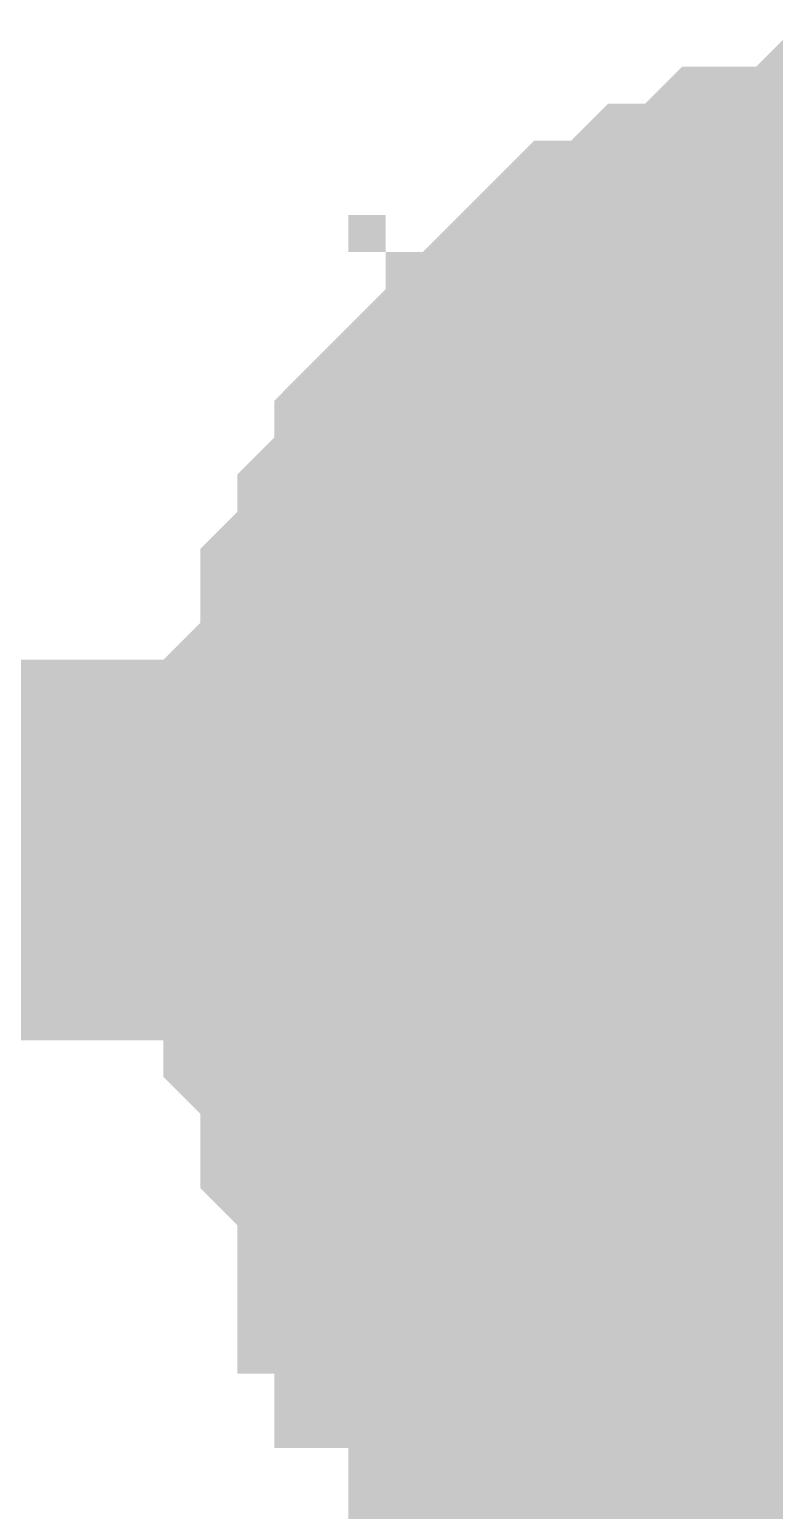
# Model space of a CAD drawing. Header units: inches. Extents: x 0 to 31.5, y 0 to 22.3.
# Drawn here: x 4.17319 to 4.19628, y 3.27928 to 3.32517 of the extents above; entities that cross this region are included whole.
import ezdxf

# ---------------------------------------------------------------- set-up
doc = ezdxf.new("R2010")
doc.units = ezdxf.units.IN
doc.header["$MEASUREMENT"] = 0
doc.layers.add('Sheet', color=255, linetype='Continuous')

msp = doc.modelspace()

# ---------------------------------------------------------------- linework, layer by layer
at = {"layer": 'Sheet'}
for points in [[(4.183235, 3.299748, 0.0118, 0.0118, 0), (4.183235, 3.300896, 0.0118, 0.0118, 0), (4.183235, 3.302045, 0.0118, 0.0118, 0), (4.183235, 3.302045, 0.0118, 0.0118, 0), (4.183235, 3.303193, 0.0118, 0.0118, 0), (4.184383, 3.304342, 0.0118, 0.0118, 0), (4.184383, 3.30549, 0.0118, 0.0118, 0), (4.184383, 3.306639, 0.0118, 0.0118, 0), (4.184383, 3.306639, 0.0118, 0.0118, 0), (4.185531, 3.307787, 0.0118, 0.0118, 0), (4.185531, 3.308936, 0.0118, 0.0118, 0), (4.18668, 3.310084, 0.0118, 0.0118, 0), (4.18668, 3.310084, 0.0118, 0.0118, 0), (4.18668, 3.311233, 0.0118, 0.0118, 0), (4.187828, 3.312382, 0.0118, 0.0118, 0), (4.188976, 3.312382, 0.0118, 0.0118, 0), (4.188976, 3.31353, 0.0118, 0.0118, 0), (4.190125, 3.31353, 0.0118, 0.0118, 0), (4.190125, 3.314679, 0.0118, 0.0118, 0), (4.191273, 3.315827, 0.0118, 0.0118, 0), (4.192421, 3.315827, 0.0118, 0.0118, 0), (4.192421, 3.315827, 0.0118, 0.0118, 0), (4.19357, 3.316976, 0.0118, 0.0118, 0), (4.194718, 3.316976, 0.0118, 0.0118, 0), (4.195866, 3.318124, 0.0118, 0.0118, 0), (4.195866, 3.318124, 0.0118, 0.0118, 0), (4.197014, 3.318124, 0.0118, 0.0118, 0), (4.198163, 3.318124, 0.0118, 0.0118, 0), (4.199311, 3.319273, 0.0118, 0.0118, 0), (4.200459, 3.319273, 0.0118, 0.0118, 0), (4.200459, 3.319273, 0.0118, 0.0118, 0), (4.201608, 3.319273, 0.0118, 0.0118, 0), (4.202756, 3.319273, 0.0118, 0.0118, 0)], [(4.183235, 3.299748, 0.0118, 0.0118, 0), (4.183235, 3.300896, 0.0118, 0.0118, 0), (4.183235, 3.302045, 0.0118, 0.0118, 0), (4.183235, 3.302045, 0.0118, 0.0118, 0), (4.183235, 3.303193, 0.0118, 0.0118, 0), (4.184383, 3.304342, 0.0118, 0.0118, 0), (4.184383, 3.30549, 0.0118, 0.0118, 0), (4.184383, 3.306639, 0.0118, 0.0118, 0), (4.184383, 3.306639, 0.0118, 0.0118, 0), (4.185531, 3.307787, 0.0118, 0.0118, 0), (4.185531, 3.308936, 0.0118, 0.0118, 0), (4.18668, 3.310084, 0.0118, 0.0118, 0), (4.18668, 3.310084, 0.0118, 0.0118, 0), (4.18668, 3.311233, 0.0118, 0.0118, 0), (4.187828, 3.312382, 0.0118, 0.0118, 0), (4.188976, 3.312382, 0.0118, 0.0118, 0), (4.188976, 3.31353, 0.0118, 0.0118, 0), (4.190125, 3.31353, 0.0118, 0.0118, 0), (4.190125, 3.314679, 0.0118, 0.0118, 0), (4.191273, 3.315827, 0.0118, 0.0118, 0), (4.192421, 3.315827, 0.0118, 0.0118, 0), (4.192421, 3.315827, 0.0118, 0.0118, 0), (4.19357, 3.316976, 0.0118, 0.0118, 0), (4.194718, 3.316976, 0.0118, 0.0118, 0), (4.195866, 3.318124, 0.0118, 0.0118, 0), (4.195866, 3.318124, 0.0118, 0.0118, 0), (4.197014, 3.318124, 0.0118, 0.0118, 0), (4.198163, 3.318124, 0.0118, 0.0118, 0), (4.199311, 3.319273, 0.0118, 0.0118, 0), (4.200459, 3.319273, 0.0118, 0.0118, 0), (4.200459, 3.319273, 0.0118, 0.0118, 0), (4.201608, 3.319273, 0.0118, 0.0118, 0), (4.202756, 3.319273, 0.0118, 0.0118, 0)], [(4.183235, 3.299748, 0.0118, 0.0118, 0), (4.183235, 3.300896, 0.0118, 0.0118, 0), (4.183235, 3.302045, 0.0118, 0.0118, 0), (4.183235, 3.302045, 0.0118, 0.0118, 0), (4.183235, 3.303193, 0.0118, 0.0118, 0), (4.184383, 3.304342, 0.0118, 0.0118, 0), (4.184383, 3.30549, 0.0118, 0.0118, 0), (4.184383, 3.306639, 0.0118, 0.0118, 0), (4.184383, 3.306639, 0.0118, 0.0118, 0), (4.185531, 3.307787, 0.0118, 0.0118, 0), (4.185531, 3.308936, 0.0118, 0.0118, 0), (4.18668, 3.310084, 0.0118, 0.0118, 0), (4.18668, 3.310084, 0.0118, 0.0118, 0), (4.18668, 3.311233, 0.0118, 0.0118, 0), (4.187828, 3.312382, 0.0118, 0.0118, 0), (4.188976, 3.312382, 0.0118, 0.0118, 0), (4.188976, 3.31353, 0.0118, 0.0118, 0), (4.190125, 3.31353, 0.0118, 0.0118, 0), (4.190125, 3.314679, 0.0118, 0.0118, 0), (4.191273, 3.315827, 0.0118, 0.0118, 0), (4.192421, 3.315827, 0.0118, 0.0118, 0), (4.192421, 3.315827, 0.0118, 0.0118, 0), (4.19357, 3.316976, 0.0118, 0.0118, 0), (4.194718, 3.316976, 0.0118, 0.0118, 0), (4.195866, 3.318124, 0.0118, 0.0118, 0), (4.195866, 3.318124, 0.0118, 0.0118, 0), (4.197014, 3.318124, 0.0118, 0.0118, 0), (4.198163, 3.318124, 0.0118, 0.0118, 0), (4.199311, 3.319273, 0.0118, 0.0118, 0), (4.200459, 3.319273, 0.0118, 0.0118, 0), (4.200459, 3.319273, 0.0118, 0.0118, 0), (4.201608, 3.319273, 0.0118, 0.0118, 0), (4.202756, 3.319273, 0.0118, 0.0118, 0)], [(4.183235, 3.299748, 0.0118, 0.0118, 0), (4.183235, 3.300896, 0.0118, 0.0118, 0), (4.183235, 3.302045, 0.0118, 0.0118, 0), (4.183235, 3.302045, 0.0118, 0.0118, 0), (4.183235, 3.303193, 0.0118, 0.0118, 0), (4.184383, 3.304342, 0.0118, 0.0118, 0), (4.184383, 3.30549, 0.0118, 0.0118, 0), (4.184383, 3.306639, 0.0118, 0.0118, 0), (4.184383, 3.306639, 0.0118, 0.0118, 0), (4.185531, 3.307787, 0.0118, 0.0118, 0), (4.185531, 3.308936, 0.0118, 0.0118, 0), (4.18668, 3.310084, 0.0118, 0.0118, 0), (4.18668, 3.310084, 0.0118, 0.0118, 0), (4.18668, 3.311233, 0.0118, 0.0118, 0), (4.187828, 3.312382, 0.0118, 0.0118, 0), (4.188976, 3.312382, 0.0118, 0.0118, 0), (4.188976, 3.31353, 0.0118, 0.0118, 0), (4.190125, 3.31353, 0.0118, 0.0118, 0), (4.190125, 3.314679, 0.0118, 0.0118, 0), (4.191273, 3.315827, 0.0118, 0.0118, 0), (4.192421, 3.315827, 0.0118, 0.0118, 0), (4.192421, 3.315827, 0.0118, 0.0118, 0), (4.19357, 3.316976, 0.0118, 0.0118, 0), (4.194718, 3.316976, 0.0118, 0.0118, 0), (4.195866, 3.318124, 0.0118, 0.0118, 0), (4.195866, 3.318124, 0.0118, 0.0118, 0), (4.197014, 3.318124, 0.0118, 0.0118, 0), (4.198163, 3.318124, 0.0118, 0.0118, 0), (4.199311, 3.319273, 0.0118, 0.0118, 0), (4.200459, 3.319273, 0.0118, 0.0118, 0), (4.200459, 3.319273, 0.0118, 0.0118, 0), (4.201608, 3.319273, 0.0118, 0.0118, 0), (4.202756, 3.319273, 0.0118, 0.0118, 0)], [(4.183235, 3.299748, 0.0118, 0.0118, 0), (4.183235, 3.300896, 0.0118, 0.0118, 0), (4.183235, 3.302045, 0.0118, 0.0118, 0), (4.183235, 3.302045, 0.0118, 0.0118, 0), (4.183235, 3.303193, 0.0118, 0.0118, 0), (4.184383, 3.304342, 0.0118, 0.0118, 0), (4.184383, 3.30549, 0.0118, 0.0118, 0), (4.184383, 3.306639, 0.0118, 0.0118, 0), (4.184383, 3.306639, 0.0118, 0.0118, 0), (4.185531, 3.307787, 0.0118, 0.0118, 0), (4.185531, 3.308936, 0.0118, 0.0118, 0), (4.18668, 3.310084, 0.0118, 0.0118, 0), (4.18668, 3.310084, 0.0118, 0.0118, 0), (4.18668, 3.311233, 0.0118, 0.0118, 0), (4.187828, 3.312382, 0.0118, 0.0118, 0), (4.188976, 3.312382, 0.0118, 0.0118, 0), (4.188976, 3.31353, 0.0118, 0.0118, 0), (4.190125, 3.31353, 0.0118, 0.0118, 0), (4.190125, 3.314679, 0.0118, 0.0118, 0), (4.191273, 3.315827, 0.0118, 0.0118, 0), (4.192421, 3.315827, 0.0118, 0.0118, 0), (4.192421, 3.315827, 0.0118, 0.0118, 0), (4.19357, 3.316976, 0.0118, 0.0118, 0), (4.194718, 3.316976, 0.0118, 0.0118, 0), (4.195866, 3.318124, 0.0118, 0.0118, 0), (4.195866, 3.318124, 0.0118, 0.0118, 0), (4.197014, 3.318124, 0.0118, 0.0118, 0), (4.198163, 3.318124, 0.0118, 0.0118, 0), (4.199311, 3.319273, 0.0118, 0.0118, 0), (4.200459, 3.319273, 0.0118, 0.0118, 0), (4.200459, 3.319273, 0.0118, 0.0118, 0), (4.201608, 3.319273, 0.0118, 0.0118, 0), (4.202756, 3.319273, 0.0118, 0.0118, 0)], [(4.183235, 3.299748, 0.0118, 0.0118, 0), (4.183235, 3.300896, 0.0118, 0.0118, 0), (4.183235, 3.302045, 0.0118, 0.0118, 0), (4.183235, 3.302045, 0.0118, 0.0118, 0), (4.183235, 3.303193, 0.0118, 0.0118, 0), (4.184383, 3.304342, 0.0118, 0.0118, 0), (4.184383, 3.30549, 0.0118, 0.0118, 0), (4.184383, 3.306639, 0.0118, 0.0118, 0), (4.184383, 3.306639, 0.0118, 0.0118, 0), (4.185531, 3.307787, 0.0118, 0.0118, 0), (4.185531, 3.308936, 0.0118, 0.0118, 0), (4.18668, 3.310084, 0.0118, 0.0118, 0), (4.18668, 3.310084, 0.0118, 0.0118, 0), (4.18668, 3.311233, 0.0118, 0.0118, 0), (4.187828, 3.312382, 0.0118, 0.0118, 0), (4.188976, 3.312382, 0.0118, 0.0118, 0), (4.188976, 3.31353, 0.0118, 0.0118, 0), (4.190125, 3.31353, 0.0118, 0.0118, 0), (4.190125, 3.314679, 0.0118, 0.0118, 0), (4.191273, 3.315827, 0.0118, 0.0118, 0), (4.192421, 3.315827, 0.0118, 0.0118, 0), (4.192421, 3.315827, 0.0118, 0.0118, 0), (4.19357, 3.316976, 0.0118, 0.0118, 0), (4.194718, 3.316976, 0.0118, 0.0118, 0), (4.195866, 3.318124, 0.0118, 0.0118, 0), (4.195866, 3.318124, 0.0118, 0.0118, 0), (4.197014, 3.318124, 0.0118, 0.0118, 0), (4.198163, 3.318124, 0.0118, 0.0118, 0), (4.199311, 3.319273, 0.0118, 0.0118, 0), (4.200459, 3.319273, 0.0118, 0.0118, 0), (4.200459, 3.319273, 0.0118, 0.0118, 0), (4.201608, 3.319273, 0.0118, 0.0118, 0), (4.202756, 3.319273, 0.0118, 0.0118, 0)], [(4.183235, 3.299748, 0.0118, 0.0118, 0), (4.183235, 3.300896, 0.0118, 0.0118, 0), (4.183235, 3.302045, 0.0118, 0.0118, 0), (4.183235, 3.302045, 0.0118, 0.0118, 0), (4.183235, 3.303193, 0.0118, 0.0118, 0), (4.184383, 3.304342, 0.0118, 0.0118, 0), (4.184383, 3.30549, 0.0118, 0.0118, 0), (4.184383, 3.306639, 0.0118, 0.0118, 0), (4.184383, 3.306639, 0.0118, 0.0118, 0), (4.185531, 3.307787, 0.0118, 0.0118, 0), (4.185531, 3.308936, 0.0118, 0.0118, 0), (4.18668, 3.310084, 0.0118, 0.0118, 0), (4.18668, 3.310084, 0.0118, 0.0118, 0), (4.18668, 3.311233, 0.0118, 0.0118, 0), (4.187828, 3.312382, 0.0118, 0.0118, 0), (4.188976, 3.312382, 0.0118, 0.0118, 0), (4.188976, 3.31353, 0.0118, 0.0118, 0), (4.190125, 3.31353, 0.0118, 0.0118, 0), (4.190125, 3.314679, 0.0118, 0.0118, 0), (4.191273, 3.315827, 0.0118, 0.0118, 0), (4.192421, 3.315827, 0.0118, 0.0118, 0), (4.192421, 3.315827, 0.0118, 0.0118, 0), (4.19357, 3.316976, 0.0118, 0.0118, 0), (4.194718, 3.316976, 0.0118, 0.0118, 0), (4.195866, 3.318124, 0.0118, 0.0118, 0), (4.195866, 3.318124, 0.0118, 0.0118, 0), (4.197014, 3.318124, 0.0118, 0.0118, 0), (4.198163, 3.318124, 0.0118, 0.0118, 0), (4.199311, 3.319273, 0.0118, 0.0118, 0), (4.200459, 3.319273, 0.0118, 0.0118, 0), (4.200459, 3.319273, 0.0118, 0.0118, 0), (4.201608, 3.319273, 0.0118, 0.0118, 0), (4.202756, 3.319273, 0.0118, 0.0118, 0)], [(4.183235, 3.299748, 0.0118, 0.0118, 0), (4.183235, 3.300896, 0.0118, 0.0118, 0), (4.183235, 3.302045, 0.0118, 0.0118, 0), (4.183235, 3.302045, 0.0118, 0.0118, 0), (4.183235, 3.303193, 0.0118, 0.0118, 0), (4.184383, 3.304342, 0.0118, 0.0118, 0), (4.184383, 3.30549, 0.0118, 0.0118, 0), (4.184383, 3.306639, 0.0118, 0.0118, 0), (4.184383, 3.306639, 0.0118, 0.0118, 0), (4.185531, 3.307787, 0.0118, 0.0118, 0), (4.185531, 3.308936, 0.0118, 0.0118, 0), (4.18668, 3.310084, 0.0118, 0.0118, 0), (4.18668, 3.310084, 0.0118, 0.0118, 0), (4.18668, 3.311233, 0.0118, 0.0118, 0), (4.187828, 3.312382, 0.0118, 0.0118, 0), (4.188976, 3.312382, 0.0118, 0.0118, 0), (4.188976, 3.31353, 0.0118, 0.0118, 0), (4.190125, 3.31353, 0.0118, 0.0118, 0), (4.190125, 3.314679, 0.0118, 0.0118, 0), (4.191273, 3.315827, 0.0118, 0.0118, 0), (4.192421, 3.315827, 0.0118, 0.0118, 0), (4.192421, 3.315827, 0.0118, 0.0118, 0), (4.19357, 3.316976, 0.0118, 0.0118, 0), (4.194718, 3.316976, 0.0118, 0.0118, 0), (4.195866, 3.318124, 0.0118, 0.0118, 0), (4.195866, 3.318124, 0.0118, 0.0118, 0), (4.197014, 3.318124, 0.0118, 0.0118, 0), (4.198163, 3.318124, 0.0118, 0.0118, 0), (4.199311, 3.319273, 0.0118, 0.0118, 0), (4.200459, 3.319273, 0.0118, 0.0118, 0), (4.200459, 3.319273, 0.0118, 0.0118, 0), (4.201608, 3.319273, 0.0118, 0.0118, 0), (4.202756, 3.319273, 0.0118, 0.0118, 0)], [(4.183235, 3.299748, 0.0039, 0.0039, 0), (4.183235, 3.300896, 0.0039, 0.0039, 0), (4.183235, 3.302045, 0.0039, 0.0039, 0), (4.183235, 3.302045, 0.0039, 0.0039, 0), (4.183235, 3.303193, 0.0039, 0.0039, 0), (4.184383, 3.304342, 0.0039, 0.0039, 0), (4.184383, 3.30549, 0.0039, 0.0039, 0), (4.184383, 3.306639, 0.0039, 0.0039, 0), (4.184383, 3.306639, 0.0039, 0.0039, 0), (4.185531, 3.307787, 0.0039, 0.0039, 0), (4.185531, 3.308936, 0.0039, 0.0039, 0), (4.18668, 3.310084, 0.0039, 0.0039, 0), (4.18668, 3.310084, 0.0039, 0.0039, 0), (4.18668, 3.311233, 0.0039, 0.0039, 0), (4.187828, 3.312382, 0.0039, 0.0039, 0), (4.188976, 3.312382, 0.0039, 0.0039, 0), (4.188976, 3.31353, 0.0039, 0.0039, 0), (4.190125, 3.31353, 0.0039, 0.0039, 0), (4.190125, 3.314679, 0.0039, 0.0039, 0), (4.191273, 3.315827, 0.0039, 0.0039, 0), (4.192421, 3.315827, 0.0039, 0.0039, 0), (4.192421, 3.315827, 0.0039, 0.0039, 0), (4.19357, 3.316976, 0.0039, 0.0039, 0), (4.194718, 3.316976, 0.0039, 0.0039, 0), (4.195866, 3.318124, 0.0039, 0.0039, 0), (4.195866, 3.318124, 0.0039, 0.0039, 0), (4.197014, 3.318124, 0.0039, 0.0039, 0), (4.198163, 3.318124, 0.0039, 0.0039, 0), (4.199311, 3.319273, 0.0039, 0.0039, 0)], [(4.183235, 3.299748, 0.0039, 0.0039, 0), (4.183235, 3.300896, 0.0039, 0.0039, 0), (4.183235, 3.302045, 0.0039, 0.0039, 0), (4.183235, 3.302045, 0.0039, 0.0039, 0), (4.183235, 3.303193, 0.0039, 0.0039, 0), (4.184383, 3.304342, 0.0039, 0.0039, 0), (4.184383, 3.30549, 0.0039, 0.0039, 0), (4.184383, 3.306639, 0.0039, 0.0039, 0), (4.184383, 3.306639, 0.0039, 0.0039, 0), (4.185531, 3.307787, 0.0039, 0.0039, 0), (4.185531, 3.308936, 0.0039, 0.0039, 0), (4.18668, 3.310084, 0.0039, 0.0039, 0), (4.18668, 3.310084, 0.0039, 0.0039, 0), (4.18668, 3.311233, 0.0039, 0.0039, 0), (4.187828, 3.312382, 0.0039, 0.0039, 0), (4.188976, 3.312382, 0.0039, 0.0039, 0), (4.188976, 3.31353, 0.0039, 0.0039, 0), (4.190125, 3.31353, 0.0039, 0.0039, 0), (4.190125, 3.314679, 0.0039, 0.0039, 0), (4.191273, 3.315827, 0.0039, 0.0039, 0), (4.192421, 3.315827, 0.0039, 0.0039, 0), (4.192421, 3.315827, 0.0039, 0.0039, 0), (4.19357, 3.316976, 0.0039, 0.0039, 0), (4.194718, 3.316976, 0.0039, 0.0039, 0), (4.195866, 3.318124, 0.0039, 0.0039, 0), (4.195866, 3.318124, 0.0039, 0.0039, 0), (4.197014, 3.318124, 0.0039, 0.0039, 0), (4.198163, 3.318124, 0.0039, 0.0039, 0), (4.199311, 3.319273, 0.0039, 0.0039, 0)], [(4.183235, 3.299748, 0.0039, 0.0039, 0), (4.183235, 3.300896, 0.0039, 0.0039, 0), (4.183235, 3.302045, 0.0039, 0.0039, 0), (4.183235, 3.302045, 0.0039, 0.0039, 0), (4.183235, 3.303193, 0.0039, 0.0039, 0), (4.184383, 3.304342, 0.0039, 0.0039, 0), (4.184383, 3.30549, 0.0039, 0.0039, 0), (4.184383, 3.306639, 0.0039, 0.0039, 0), (4.184383, 3.306639, 0.0039, 0.0039, 0), (4.185531, 3.307787, 0.0039, 0.0039, 0), (4.185531, 3.308936, 0.0039, 0.0039, 0), (4.18668, 3.310084, 0.0039, 0.0039, 0), (4.18668, 3.310084, 0.0039, 0.0039, 0), (4.18668, 3.311233, 0.0039, 0.0039, 0), (4.187828, 3.312382, 0.0039, 0.0039, 0), (4.188976, 3.312382, 0.0039, 0.0039, 0), (4.188976, 3.31353, 0.0039, 0.0039, 0), (4.190125, 3.31353, 0.0039, 0.0039, 0), (4.190125, 3.314679, 0.0039, 0.0039, 0), (4.191273, 3.315827, 0.0039, 0.0039, 0), (4.192421, 3.315827, 0.0039, 0.0039, 0), (4.192421, 3.315827, 0.0039, 0.0039, 0), (4.19357, 3.316976, 0.0039, 0.0039, 0), (4.194718, 3.316976, 0.0039, 0.0039, 0), (4.195866, 3.318124, 0.0039, 0.0039, 0), (4.195866, 3.318124, 0.0039, 0.0039, 0), (4.197014, 3.318124, 0.0039, 0.0039, 0), (4.198163, 3.318124, 0.0039, 0.0039, 0), (4.199311, 3.319273, 0.0039, 0.0039, 0)], [(4.183235, 3.299748, 0.0039, 0.0039, 0), (4.183235, 3.300896, 0.0039, 0.0039, 0), (4.183235, 3.302045, 0.0039, 0.0039, 0), (4.183235, 3.302045, 0.0039, 0.0039, 0), (4.183235, 3.303193, 0.0039, 0.0039, 0), (4.184383, 3.304342, 0.0039, 0.0039, 0), (4.184383, 3.30549, 0.0039, 0.0039, 0), (4.184383, 3.306639, 0.0039, 0.0039, 0), (4.184383, 3.306639, 0.0039, 0.0039, 0), (4.185531, 3.307787, 0.0039, 0.0039, 0), (4.185531, 3.308936, 0.0039, 0.0039, 0), (4.18668, 3.310084, 0.0039, 0.0039, 0), (4.18668, 3.310084, 0.0039, 0.0039, 0), (4.18668, 3.311233, 0.0039, 0.0039, 0), (4.187828, 3.312382, 0.0039, 0.0039, 0), (4.188976, 3.312382, 0.0039, 0.0039, 0), (4.188976, 3.31353, 0.0039, 0.0039, 0), (4.190125, 3.31353, 0.0039, 0.0039, 0), (4.190125, 3.314679, 0.0039, 0.0039, 0), (4.191273, 3.315827, 0.0039, 0.0039, 0), (4.192421, 3.315827, 0.0039, 0.0039, 0), (4.192421, 3.315827, 0.0039, 0.0039, 0), (4.19357, 3.316976, 0.0039, 0.0039, 0), (4.194718, 3.316976, 0.0039, 0.0039, 0), (4.195866, 3.318124, 0.0039, 0.0039, 0), (4.195866, 3.318124, 0.0039, 0.0039, 0), (4.197014, 3.318124, 0.0039, 0.0039, 0), (4.198163, 3.318124, 0.0039, 0.0039, 0), (4.199311, 3.319273, 0.0039, 0.0039, 0)], [(4.183235, 3.299748, 0.0039, 0.0039, 0), (4.183235, 3.300896, 0.0039, 0.0039, 0), (4.183235, 3.302045, 0.0039, 0.0039, 0), (4.183235, 3.302045, 0.0039, 0.0039, 0), (4.183235, 3.303193, 0.0039, 0.0039, 0), (4.184383, 3.304342, 0.0039, 0.0039, 0), (4.184383, 3.30549, 0.0039, 0.0039, 0), (4.184383, 3.306639, 0.0039, 0.0039, 0), (4.184383, 3.306639, 0.0039, 0.0039, 0), (4.185531, 3.307787, 0.0039, 0.0039, 0), (4.185531, 3.308936, 0.0039, 0.0039, 0), (4.18668, 3.310084, 0.0039, 0.0039, 0), (4.18668, 3.310084, 0.0039, 0.0039, 0), (4.18668, 3.311233, 0.0039, 0.0039, 0), (4.187828, 3.312382, 0.0039, 0.0039, 0), (4.188976, 3.312382, 0.0039, 0.0039, 0), (4.188976, 3.31353, 0.0039, 0.0039, 0), (4.190125, 3.31353, 0.0039, 0.0039, 0), (4.190125, 3.314679, 0.0039, 0.0039, 0), (4.191273, 3.315827, 0.0039, 0.0039, 0), (4.192421, 3.315827, 0.0039, 0.0039, 0), (4.192421, 3.315827, 0.0039, 0.0039, 0), (4.19357, 3.316976, 0.0039, 0.0039, 0), (4.194718, 3.316976, 0.0039, 0.0039, 0), (4.195866, 3.318124, 0.0039, 0.0039, 0), (4.195866, 3.318124, 0.0039, 0.0039, 0), (4.197014, 3.318124, 0.0039, 0.0039, 0), (4.198163, 3.318124, 0.0039, 0.0039, 0), (4.199311, 3.319273, 0.0039, 0.0039, 0)], [(4.183235, 3.299748, 0.0039, 0.0039, 0), (4.183235, 3.300896, 0.0039, 0.0039, 0), (4.183235, 3.302045, 0.0039, 0.0039, 0), (4.183235, 3.302045, 0.0039, 0.0039, 0), (4.183235, 3.303193, 0.0039, 0.0039, 0), (4.184383, 3.304342, 0.0039, 0.0039, 0), (4.184383, 3.30549, 0.0039, 0.0039, 0), (4.184383, 3.306639, 0.0039, 0.0039, 0), (4.184383, 3.306639, 0.0039, 0.0039, 0), (4.185531, 3.307787, 0.0039, 0.0039, 0), (4.185531, 3.308936, 0.0039, 0.0039, 0), (4.18668, 3.310084, 0.0039, 0.0039, 0), (4.18668, 3.310084, 0.0039, 0.0039, 0), (4.18668, 3.311233, 0.0039, 0.0039, 0), (4.187828, 3.312382, 0.0039, 0.0039, 0), (4.188976, 3.312382, 0.0039, 0.0039, 0), (4.188976, 3.31353, 0.0039, 0.0039, 0), (4.190125, 3.31353, 0.0039, 0.0039, 0), (4.190125, 3.314679, 0.0039, 0.0039, 0), (4.191273, 3.315827, 0.0039, 0.0039, 0), (4.192421, 3.315827, 0.0039, 0.0039, 0), (4.192421, 3.315827, 0.0039, 0.0039, 0), (4.19357, 3.316976, 0.0039, 0.0039, 0), (4.194718, 3.316976, 0.0039, 0.0039, 0), (4.195866, 3.318124, 0.0039, 0.0039, 0), (4.195866, 3.318124, 0.0039, 0.0039, 0), (4.197014, 3.318124, 0.0039, 0.0039, 0), (4.198163, 3.318124, 0.0039, 0.0039, 0), (4.199311, 3.319273, 0.0039, 0.0039, 0)], [(4.183235, 3.299748, 0.0039, 0.0039, 0), (4.183235, 3.300896, 0.0039, 0.0039, 0), (4.183235, 3.302045, 0.0039, 0.0039, 0), (4.183235, 3.302045, 0.0039, 0.0039, 0), (4.183235, 3.303193, 0.0039, 0.0039, 0), (4.184383, 3.304342, 0.0039, 0.0039, 0), (4.184383, 3.30549, 0.0039, 0.0039, 0), (4.184383, 3.306639, 0.0039, 0.0039, 0), (4.184383, 3.306639, 0.0039, 0.0039, 0), (4.185531, 3.307787, 0.0039, 0.0039, 0), (4.185531, 3.308936, 0.0039, 0.0039, 0), (4.18668, 3.310084, 0.0039, 0.0039, 0), (4.18668, 3.310084, 0.0039, 0.0039, 0), (4.18668, 3.311233, 0.0039, 0.0039, 0), (4.187828, 3.312382, 0.0039, 0.0039, 0), (4.188976, 3.312382, 0.0039, 0.0039, 0), (4.188976, 3.31353, 0.0039, 0.0039, 0), (4.190125, 3.31353, 0.0039, 0.0039, 0), (4.190125, 3.314679, 0.0039, 0.0039, 0), (4.191273, 3.315827, 0.0039, 0.0039, 0), (4.192421, 3.315827, 0.0039, 0.0039, 0), (4.192421, 3.315827, 0.0039, 0.0039, 0), (4.19357, 3.316976, 0.0039, 0.0039, 0), (4.194718, 3.316976, 0.0039, 0.0039, 0), (4.195866, 3.318124, 0.0039, 0.0039, 0), (4.195866, 3.318124, 0.0039, 0.0039, 0), (4.197014, 3.318124, 0.0039, 0.0039, 0), (4.198163, 3.318124, 0.0039, 0.0039, 0), (4.199311, 3.319273, 0.0039, 0.0039, 0)], [(4.183235, 3.299748, 0.0039, 0.0039, 0), (4.183235, 3.300896, 0.0039, 0.0039, 0), (4.183235, 3.302045, 0.0039, 0.0039, 0), (4.183235, 3.302045, 0.0039, 0.0039, 0), (4.183235, 3.303193, 0.0039, 0.0039, 0), (4.184383, 3.304342, 0.0039, 0.0039, 0), (4.184383, 3.30549, 0.0039, 0.0039, 0), (4.184383, 3.306639, 0.0039, 0.0039, 0), (4.184383, 3.306639, 0.0039, 0.0039, 0), (4.185531, 3.307787, 0.0039, 0.0039, 0), (4.185531, 3.308936, 0.0039, 0.0039, 0), (4.18668, 3.310084, 0.0039, 0.0039, 0), (4.18668, 3.310084, 0.0039, 0.0039, 0), (4.18668, 3.311233, 0.0039, 0.0039, 0), (4.187828, 3.312382, 0.0039, 0.0039, 0), (4.188976, 3.312382, 0.0039, 0.0039, 0), (4.188976, 3.31353, 0.0039, 0.0039, 0), (4.190125, 3.31353, 0.0039, 0.0039, 0), (4.190125, 3.314679, 0.0039, 0.0039, 0), (4.191273, 3.315827, 0.0039, 0.0039, 0), (4.192421, 3.315827, 0.0039, 0.0039, 0), (4.192421, 3.315827, 0.0039, 0.0039, 0), (4.19357, 3.316976, 0.0039, 0.0039, 0), (4.194718, 3.316976, 0.0039, 0.0039, 0), (4.195866, 3.318124, 0.0039, 0.0039, 0), (4.195866, 3.318124, 0.0039, 0.0039, 0), (4.197014, 3.318124, 0.0039, 0.0039, 0), (4.198163, 3.318124, 0.0039, 0.0039, 0), (4.199311, 3.319273, 0.0039, 0.0039, 0)], [(4.002953, 3.299748, 0.0118, 0.0118, 0), (4.202756, 3.299748, 0.0118, 0.0118, 0)], [(4.202756, 3.279074, 0.0118, 0.0118, 0), (4.201608, 3.279074, 0.0118, 0.0118, 0), (4.200459, 3.279074, 0.0118, 0.0118, 0), (4.200459, 3.279074, 0.0118, 0.0118, 0), (4.199311, 3.279074, 0.0118, 0.0118, 0), (4.198163, 3.280222, 0.0118, 0.0118, 0), (4.197014, 3.280222, 0.0118, 0.0118, 0), (4.195866, 3.280222, 0.0118, 0.0118, 0), (4.195866, 3.280222, 0.0118, 0.0118, 0), (4.194718, 3.281371, 0.0118, 0.0118, 0), (4.19357, 3.281371, 0.0118, 0.0118, 0), (4.192421, 3.28252, 0.0118, 0.0118, 0), (4.192421, 3.28252, 0.0118, 0.0118, 0), (4.191273, 3.283668, 0.0118, 0.0118, 0), (4.190125, 3.283668, 0.0118, 0.0118, 0), (4.190125, 3.284817, 0.0118, 0.0118, 0), (4.188976, 3.284817, 0.0118, 0.0118, 0), (4.188976, 3.285965, 0.0118, 0.0118, 0), (4.187828, 3.287114, 0.0118, 0.0118, 0), (4.18668, 3.287114, 0.0118, 0.0118, 0), (4.18668, 3.288262, 0.0118, 0.0118, 0), (4.18668, 3.289411, 0.0118, 0.0118, 0), (4.185531, 3.289411, 0.0118, 0.0118, 0), (4.185531, 3.290559, 0.0118, 0.0118, 0), (4.184383, 3.291708, 0.0118, 0.0118, 0), (4.184383, 3.292856, 0.0118, 0.0118, 0), (4.184383, 3.294005, 0.0118, 0.0118, 0), (4.184383, 3.294005, 0.0118, 0.0118, 0), (4.183235, 3.295153, 0.0118, 0.0118, 0), (4.183235, 3.296302, 0.0118, 0.0118, 0), (4.183235, 3.297451, 0.0118, 0.0118, 0), (4.183235, 3.298599, 0.0118, 0.0118, 0), (4.183235, 3.299748, 0.0118, 0.0118, 0)], [(4.183235, 3.299748, 0.0118, 0.0118, 0), (4.183235, 3.299748, 0.0118, 0.0118, 0)], [(4.202756, 3.279074, 0.0118, 0.0118, 0), (4.201608, 3.279074, 0.0118, 0.0118, 0), (4.200459, 3.279074, 0.0118, 0.0118, 0), (4.200459, 3.279074, 0.0118, 0.0118, 0), (4.199311, 3.279074, 0.0118, 0.0118, 0), (4.198163, 3.280222, 0.0118, 0.0118, 0), (4.197014, 3.280222, 0.0118, 0.0118, 0), (4.195866, 3.280222, 0.0118, 0.0118, 0), (4.195866, 3.280222, 0.0118, 0.0118, 0), (4.194718, 3.281371, 0.0118, 0.0118, 0), (4.19357, 3.281371, 0.0118, 0.0118, 0), (4.192421, 3.28252, 0.0118, 0.0118, 0), (4.192421, 3.28252, 0.0118, 0.0118, 0), (4.191273, 3.283668, 0.0118, 0.0118, 0), (4.190125, 3.283668, 0.0118, 0.0118, 0), (4.190125, 3.284817, 0.0118, 0.0118, 0), (4.188976, 3.284817, 0.0118, 0.0118, 0), (4.188976, 3.285965, 0.0118, 0.0118, 0), (4.187828, 3.287114, 0.0118, 0.0118, 0), (4.18668, 3.287114, 0.0118, 0.0118, 0), (4.18668, 3.288262, 0.0118, 0.0118, 0), (4.18668, 3.289411, 0.0118, 0.0118, 0), (4.185531, 3.289411, 0.0118, 0.0118, 0), (4.185531, 3.290559, 0.0118, 0.0118, 0), (4.184383, 3.291708, 0.0118, 0.0118, 0), (4.184383, 3.292856, 0.0118, 0.0118, 0), (4.184383, 3.294005, 0.0118, 0.0118, 0), (4.184383, 3.294005, 0.0118, 0.0118, 0), (4.183235, 3.295153, 0.0118, 0.0118, 0), (4.183235, 3.296302, 0.0118, 0.0118, 0), (4.183235, 3.297451, 0.0118, 0.0118, 0), (4.183235, 3.298599, 0.0118, 0.0118, 0), (4.183235, 3.299748, 0.0118, 0.0118, 0)], [(4.183235, 3.299748, 0.0118, 0.0118, 0), (4.183235, 3.299748, 0.0118, 0.0118, 0)], [(4.202756, 3.279074, 0.0118, 0.0118, 0), (4.201608, 3.279074, 0.0118, 0.0118, 0), (4.200459, 3.279074, 0.0118, 0.0118, 0), (4.200459, 3.279074, 0.0118, 0.0118, 0), (4.199311, 3.279074, 0.0118, 0.0118, 0), (4.198163, 3.280222, 0.0118, 0.0118, 0), (4.197014, 3.280222, 0.0118, 0.0118, 0), (4.195866, 3.280222, 0.0118, 0.0118, 0), (4.195866, 3.280222, 0.0118, 0.0118, 0), (4.194718, 3.281371, 0.0118, 0.0118, 0), (4.19357, 3.281371, 0.0118, 0.0118, 0), (4.192421, 3.28252, 0.0118, 0.0118, 0), (4.192421, 3.28252, 0.0118, 0.0118, 0), (4.191273, 3.283668, 0.0118, 0.0118, 0), (4.190125, 3.283668, 0.0118, 0.0118, 0), (4.190125, 3.284817, 0.0118, 0.0118, 0), (4.188976, 3.284817, 0.0118, 0.0118, 0), (4.188976, 3.285965, 0.0118, 0.0118, 0), (4.187828, 3.287114, 0.0118, 0.0118, 0), (4.18668, 3.287114, 0.0118, 0.0118, 0), (4.18668, 3.288262, 0.0118, 0.0118, 0), (4.18668, 3.289411, 0.0118, 0.0118, 0), (4.185531, 3.289411, 0.0118, 0.0118, 0), (4.185531, 3.290559, 0.0118, 0.0118, 0), (4.184383, 3.291708, 0.0118, 0.0118, 0), (4.184383, 3.292856, 0.0118, 0.0118, 0), (4.184383, 3.294005, 0.0118, 0.0118, 0), (4.184383, 3.294005, 0.0118, 0.0118, 0), (4.183235, 3.295153, 0.0118, 0.0118, 0), (4.183235, 3.296302, 0.0118, 0.0118, 0), (4.183235, 3.297451, 0.0118, 0.0118, 0), (4.183235, 3.298599, 0.0118, 0.0118, 0), (4.183235, 3.299748, 0.0118, 0.0118, 0)], [(4.183235, 3.299748, 0.0118, 0.0118, 0), (4.183235, 3.299748, 0.0118, 0.0118, 0)], [(4.202756, 3.279074, 0.0118, 0.0118, 0), (4.201608, 3.279074, 0.0118, 0.0118, 0), (4.200459, 3.279074, 0.0118, 0.0118, 0), (4.200459, 3.279074, 0.0118, 0.0118, 0), (4.199311, 3.279074, 0.0118, 0.0118, 0), (4.198163, 3.280222, 0.0118, 0.0118, 0), (4.197014, 3.280222, 0.0118, 0.0118, 0), (4.195866, 3.280222, 0.0118, 0.0118, 0), (4.195866, 3.280222, 0.0118, 0.0118, 0), (4.194718, 3.281371, 0.0118, 0.0118, 0), (4.19357, 3.281371, 0.0118, 0.0118, 0), (4.192421, 3.28252, 0.0118, 0.0118, 0), (4.192421, 3.28252, 0.0118, 0.0118, 0), (4.191273, 3.283668, 0.0118, 0.0118, 0), (4.190125, 3.283668, 0.0118, 0.0118, 0), (4.190125, 3.284817, 0.0118, 0.0118, 0), (4.188976, 3.284817, 0.0118, 0.0118, 0), (4.188976, 3.285965, 0.0118, 0.0118, 0), (4.187828, 3.287114, 0.0118, 0.0118, 0), (4.18668, 3.287114, 0.0118, 0.0118, 0), (4.18668, 3.288262, 0.0118, 0.0118, 0), (4.18668, 3.289411, 0.0118, 0.0118, 0), (4.185531, 3.289411, 0.0118, 0.0118, 0), (4.185531, 3.290559, 0.0118, 0.0118, 0), (4.184383, 3.291708, 0.0118, 0.0118, 0), (4.184383, 3.292856, 0.0118, 0.0118, 0), (4.184383, 3.294005, 0.0118, 0.0118, 0), (4.184383, 3.294005, 0.0118, 0.0118, 0), (4.183235, 3.295153, 0.0118, 0.0118, 0), (4.183235, 3.296302, 0.0118, 0.0118, 0), (4.183235, 3.297451, 0.0118, 0.0118, 0), (4.183235, 3.298599, 0.0118, 0.0118, 0), (4.183235, 3.299748, 0.0118, 0.0118, 0)], [(4.183235, 3.299748, 0.0118, 0.0118, 0), (4.183235, 3.299748, 0.0118, 0.0118, 0)], [(4.202756, 3.279074, 0.0118, 0.0118, 0), (4.201608, 3.279074, 0.0118, 0.0118, 0), (4.200459, 3.279074, 0.0118, 0.0118, 0), (4.200459, 3.279074, 0.0118, 0.0118, 0), (4.199311, 3.279074, 0.0118, 0.0118, 0), (4.198163, 3.280222, 0.0118, 0.0118, 0), (4.197014, 3.280222, 0.0118, 0.0118, 0), (4.195866, 3.280222, 0.0118, 0.0118, 0), (4.195866, 3.280222, 0.0118, 0.0118, 0), (4.194718, 3.281371, 0.0118, 0.0118, 0), (4.19357, 3.281371, 0.0118, 0.0118, 0), (4.192421, 3.28252, 0.0118, 0.0118, 0), (4.192421, 3.28252, 0.0118, 0.0118, 0), (4.191273, 3.283668, 0.0118, 0.0118, 0), (4.190125, 3.283668, 0.0118, 0.0118, 0), (4.190125, 3.284817, 0.0118, 0.0118, 0), (4.188976, 3.284817, 0.0118, 0.0118, 0), (4.188976, 3.285965, 0.0118, 0.0118, 0), (4.187828, 3.287114, 0.0118, 0.0118, 0), (4.18668, 3.287114, 0.0118, 0.0118, 0), (4.18668, 3.288262, 0.0118, 0.0118, 0), (4.18668, 3.289411, 0.0118, 0.0118, 0), (4.185531, 3.289411, 0.0118, 0.0118, 0), (4.185531, 3.290559, 0.0118, 0.0118, 0), (4.184383, 3.291708, 0.0118, 0.0118, 0), (4.184383, 3.292856, 0.0118, 0.0118, 0), (4.184383, 3.294005, 0.0118, 0.0118, 0), (4.184383, 3.294005, 0.0118, 0.0118, 0), (4.183235, 3.295153, 0.0118, 0.0118, 0), (4.183235, 3.296302, 0.0118, 0.0118, 0), (4.183235, 3.297451, 0.0118, 0.0118, 0), (4.183235, 3.298599, 0.0118, 0.0118, 0), (4.183235, 3.299748, 0.0118, 0.0118, 0)], [(4.183235, 3.299748, 0.0118, 0.0118, 0), (4.183235, 3.299748, 0.0118, 0.0118, 0)], [(4.202756, 3.279074, 0.0118, 0.0118, 0), (4.201608, 3.279074, 0.0118, 0.0118, 0), (4.200459, 3.279074, 0.0118, 0.0118, 0), (4.200459, 3.279074, 0.0118, 0.0118, 0), (4.199311, 3.279074, 0.0118, 0.0118, 0), (4.198163, 3.280222, 0.0118, 0.0118, 0), (4.197014, 3.280222, 0.0118, 0.0118, 0), (4.195866, 3.280222, 0.0118, 0.0118, 0), (4.195866, 3.280222, 0.0118, 0.0118, 0), (4.194718, 3.281371, 0.0118, 0.0118, 0), (4.19357, 3.281371, 0.0118, 0.0118, 0), (4.192421, 3.28252, 0.0118, 0.0118, 0), (4.192421, 3.28252, 0.0118, 0.0118, 0), (4.191273, 3.283668, 0.0118, 0.0118, 0), (4.190125, 3.283668, 0.0118, 0.0118, 0), (4.190125, 3.284817, 0.0118, 0.0118, 0), (4.188976, 3.284817, 0.0118, 0.0118, 0), (4.188976, 3.285965, 0.0118, 0.0118, 0), (4.187828, 3.287114, 0.0118, 0.0118, 0), (4.18668, 3.287114, 0.0118, 0.0118, 0), (4.18668, 3.288262, 0.0118, 0.0118, 0), (4.18668, 3.289411, 0.0118, 0.0118, 0), (4.185531, 3.289411, 0.0118, 0.0118, 0), (4.185531, 3.290559, 0.0118, 0.0118, 0), (4.184383, 3.291708, 0.0118, 0.0118, 0), (4.184383, 3.292856, 0.0118, 0.0118, 0), (4.184383, 3.294005, 0.0118, 0.0118, 0), (4.184383, 3.294005, 0.0118, 0.0118, 0), (4.183235, 3.295153, 0.0118, 0.0118, 0), (4.183235, 3.296302, 0.0118, 0.0118, 0), (4.183235, 3.297451, 0.0118, 0.0118, 0), (4.183235, 3.298599, 0.0118, 0.0118, 0), (4.183235, 3.299748, 0.0118, 0.0118, 0)], [(4.183235, 3.299748, 0.0118, 0.0118, 0), (4.183235, 3.299748, 0.0118, 0.0118, 0)], [(4.202756, 3.279074, 0.0118, 0.0118, 0), (4.201608, 3.279074, 0.0118, 0.0118, 0), (4.200459, 3.279074, 0.0118, 0.0118, 0), (4.200459, 3.279074, 0.0118, 0.0118, 0), (4.199311, 3.279074, 0.0118, 0.0118, 0), (4.198163, 3.280222, 0.0118, 0.0118, 0), (4.197014, 3.280222, 0.0118, 0.0118, 0), (4.195866, 3.280222, 0.0118, 0.0118, 0), (4.195866, 3.280222, 0.0118, 0.0118, 0), (4.194718, 3.281371, 0.0118, 0.0118, 0), (4.19357, 3.281371, 0.0118, 0.0118, 0), (4.192421, 3.28252, 0.0118, 0.0118, 0), (4.192421, 3.28252, 0.0118, 0.0118, 0), (4.191273, 3.283668, 0.0118, 0.0118, 0), (4.190125, 3.283668, 0.0118, 0.0118, 0), (4.190125, 3.284817, 0.0118, 0.0118, 0), (4.188976, 3.284817, 0.0118, 0.0118, 0), (4.188976, 3.285965, 0.0118, 0.0118, 0), (4.187828, 3.287114, 0.0118, 0.0118, 0), (4.18668, 3.287114, 0.0118, 0.0118, 0), (4.18668, 3.288262, 0.0118, 0.0118, 0), (4.18668, 3.289411, 0.0118, 0.0118, 0), (4.185531, 3.289411, 0.0118, 0.0118, 0), (4.185531, 3.290559, 0.0118, 0.0118, 0), (4.184383, 3.291708, 0.0118, 0.0118, 0), (4.184383, 3.292856, 0.0118, 0.0118, 0), (4.184383, 3.294005, 0.0118, 0.0118, 0), (4.184383, 3.294005, 0.0118, 0.0118, 0), (4.183235, 3.295153, 0.0118, 0.0118, 0), (4.183235, 3.296302, 0.0118, 0.0118, 0), (4.183235, 3.297451, 0.0118, 0.0118, 0), (4.183235, 3.298599, 0.0118, 0.0118, 0), (4.183235, 3.299748, 0.0118, 0.0118, 0)], [(4.183235, 3.299748, 0.0118, 0.0118, 0), (4.183235, 3.299748, 0.0118, 0.0118, 0)], [(4.202756, 3.279074, 0.0118, 0.0118, 0), (4.201608, 3.279074, 0.0118, 0.0118, 0), (4.200459, 3.279074, 0.0118, 0.0118, 0), (4.200459, 3.279074, 0.0118, 0.0118, 0), (4.199311, 3.279074, 0.0118, 0.0118, 0), (4.198163, 3.280222, 0.0118, 0.0118, 0), (4.197014, 3.280222, 0.0118, 0.0118, 0), (4.195866, 3.280222, 0.0118, 0.0118, 0), (4.195866, 3.280222, 0.0118, 0.0118, 0), (4.194718, 3.281371, 0.0118, 0.0118, 0), (4.19357, 3.281371, 0.0118, 0.0118, 0), (4.192421, 3.28252, 0.0118, 0.0118, 0), (4.192421, 3.28252, 0.0118, 0.0118, 0), (4.191273, 3.283668, 0.0118, 0.0118, 0), (4.190125, 3.283668, 0.0118, 0.0118, 0), (4.190125, 3.284817, 0.0118, 0.0118, 0), (4.188976, 3.284817, 0.0118, 0.0118, 0), (4.188976, 3.285965, 0.0118, 0.0118, 0), (4.187828, 3.287114, 0.0118, 0.0118, 0), (4.18668, 3.287114, 0.0118, 0.0118, 0), (4.18668, 3.288262, 0.0118, 0.0118, 0), (4.18668, 3.289411, 0.0118, 0.0118, 0), (4.185531, 3.289411, 0.0118, 0.0118, 0), (4.185531, 3.290559, 0.0118, 0.0118, 0), (4.184383, 3.291708, 0.0118, 0.0118, 0), (4.184383, 3.292856, 0.0118, 0.0118, 0), (4.184383, 3.294005, 0.0118, 0.0118, 0), (4.184383, 3.294005, 0.0118, 0.0118, 0), (4.183235, 3.295153, 0.0118, 0.0118, 0), (4.183235, 3.296302, 0.0118, 0.0118, 0), (4.183235, 3.297451, 0.0118, 0.0118, 0), (4.183235, 3.298599, 0.0118, 0.0118, 0), (4.183235, 3.299748, 0.0118, 0.0118, 0)], [(4.183235, 3.299748, 0.0118, 0.0118, 0), (4.183235, 3.299748, 0.0118, 0.0118, 0)], [(4.199311, 3.279074, 0.0039, 0.0039, 0), (4.198163, 3.280222, 0.0039, 0.0039, 0), (4.197014, 3.280222, 0.0039, 0.0039, 0), (4.195866, 3.280222, 0.0039, 0.0039, 0), (4.195866, 3.280222, 0.0039, 0.0039, 0), (4.194718, 3.281371, 0.0039, 0.0039, 0), (4.19357, 3.281371, 0.0039, 0.0039, 0), (4.192421, 3.28252, 0.0039, 0.0039, 0), (4.192421, 3.28252, 0.0039, 0.0039, 0), (4.191273, 3.283668, 0.0039, 0.0039, 0), (4.190125, 3.283668, 0.0039, 0.0039, 0), (4.190125, 3.284817, 0.0039, 0.0039, 0), (4.188976, 3.284817, 0.0039, 0.0039, 0), (4.188976, 3.285965, 0.0039, 0.0039, 0), (4.187828, 3.287114, 0.0039, 0.0039, 0), (4.18668, 3.287114, 0.0039, 0.0039, 0), (4.18668, 3.288262, 0.0039, 0.0039, 0), (4.18668, 3.289411, 0.0039, 0.0039, 0), (4.185531, 3.289411, 0.0039, 0.0039, 0), (4.185531, 3.290559, 0.0039, 0.0039, 0), (4.184383, 3.291708, 0.0039, 0.0039, 0), (4.184383, 3.292856, 0.0039, 0.0039, 0), (4.184383, 3.294005, 0.0039, 0.0039, 0), (4.184383, 3.294005, 0.0039, 0.0039, 0), (4.183235, 3.295153, 0.0039, 0.0039, 0), (4.183235, 3.296302, 0.0039, 0.0039, 0), (4.183235, 3.297451, 0.0039, 0.0039, 0), (4.183235, 3.298599, 0.0039, 0.0039, 0), (4.183235, 3.299748, 0.0039, 0.0039, 0)], [(4.183235, 3.299748, 0.0039, 0.0039, 0), (4.183235, 3.299748, 0.0039, 0.0039, 0)], [(4.199311, 3.279074, 0.0039, 0.0039, 0), (4.198163, 3.280222, 0.0039, 0.0039, 0), (4.197014, 3.280222, 0.0039, 0.0039, 0), (4.195866, 3.280222, 0.0039, 0.0039, 0), (4.195866, 3.280222, 0.0039, 0.0039, 0), (4.194718, 3.281371, 0.0039, 0.0039, 0), (4.19357, 3.281371, 0.0039, 0.0039, 0), (4.192421, 3.28252, 0.0039, 0.0039, 0), (4.192421, 3.28252, 0.0039, 0.0039, 0), (4.191273, 3.283668, 0.0039, 0.0039, 0), (4.190125, 3.283668, 0.0039, 0.0039, 0), (4.190125, 3.284817, 0.0039, 0.0039, 0), (4.188976, 3.284817, 0.0039, 0.0039, 0), (4.188976, 3.285965, 0.0039, 0.0039, 0), (4.187828, 3.287114, 0.0039, 0.0039, 0), (4.18668, 3.287114, 0.0039, 0.0039, 0), (4.18668, 3.288262, 0.0039, 0.0039, 0), (4.18668, 3.289411, 0.0039, 0.0039, 0), (4.185531, 3.289411, 0.0039, 0.0039, 0), (4.185531, 3.290559, 0.0039, 0.0039, 0), (4.184383, 3.291708, 0.0039, 0.0039, 0), (4.184383, 3.292856, 0.0039, 0.0039, 0), (4.184383, 3.294005, 0.0039, 0.0039, 0), (4.184383, 3.294005, 0.0039, 0.0039, 0), (4.183235, 3.295153, 0.0039, 0.0039, 0), (4.183235, 3.296302, 0.0039, 0.0039, 0), (4.183235, 3.297451, 0.0039, 0.0039, 0), (4.183235, 3.298599, 0.0039, 0.0039, 0), (4.183235, 3.299748, 0.0039, 0.0039, 0)], [(4.183235, 3.299748, 0.0039, 0.0039, 0), (4.183235, 3.299748, 0.0039, 0.0039, 0)], [(4.199311, 3.279074, 0.0039, 0.0039, 0), (4.198163, 3.280222, 0.0039, 0.0039, 0), (4.197014, 3.280222, 0.0039, 0.0039, 0), (4.195866, 3.280222, 0.0039, 0.0039, 0), (4.195866, 3.280222, 0.0039, 0.0039, 0), (4.194718, 3.281371, 0.0039, 0.0039, 0), (4.19357, 3.281371, 0.0039, 0.0039, 0), (4.192421, 3.28252, 0.0039, 0.0039, 0), (4.192421, 3.28252, 0.0039, 0.0039, 0), (4.191273, 3.283668, 0.0039, 0.0039, 0), (4.190125, 3.283668, 0.0039, 0.0039, 0), (4.190125, 3.284817, 0.0039, 0.0039, 0), (4.188976, 3.284817, 0.0039, 0.0039, 0), (4.188976, 3.285965, 0.0039, 0.0039, 0), (4.187828, 3.287114, 0.0039, 0.0039, 0), (4.18668, 3.287114, 0.0039, 0.0039, 0), (4.18668, 3.288262, 0.0039, 0.0039, 0), (4.18668, 3.289411, 0.0039, 0.0039, 0), (4.185531, 3.289411, 0.0039, 0.0039, 0), (4.185531, 3.290559, 0.0039, 0.0039, 0), (4.184383, 3.291708, 0.0039, 0.0039, 0), (4.184383, 3.292856, 0.0039, 0.0039, 0), (4.184383, 3.294005, 0.0039, 0.0039, 0), (4.184383, 3.294005, 0.0039, 0.0039, 0), (4.183235, 3.295153, 0.0039, 0.0039, 0), (4.183235, 3.296302, 0.0039, 0.0039, 0), (4.183235, 3.297451, 0.0039, 0.0039, 0), (4.183235, 3.298599, 0.0039, 0.0039, 0), (4.183235, 3.299748, 0.0039, 0.0039, 0)], [(4.183235, 3.299748, 0.0039, 0.0039, 0), (4.183235, 3.299748, 0.0039, 0.0039, 0)], [(4.199311, 3.279074, 0.0039, 0.0039, 0), (4.198163, 3.280222, 0.0039, 0.0039, 0), (4.197014, 3.280222, 0.0039, 0.0039, 0), (4.195866, 3.280222, 0.0039, 0.0039, 0), (4.195866, 3.280222, 0.0039, 0.0039, 0), (4.194718, 3.281371, 0.0039, 0.0039, 0), (4.19357, 3.281371, 0.0039, 0.0039, 0), (4.192421, 3.28252, 0.0039, 0.0039, 0), (4.192421, 3.28252, 0.0039, 0.0039, 0), (4.191273, 3.283668, 0.0039, 0.0039, 0), (4.190125, 3.283668, 0.0039, 0.0039, 0), (4.190125, 3.284817, 0.0039, 0.0039, 0), (4.188976, 3.284817, 0.0039, 0.0039, 0), (4.188976, 3.285965, 0.0039, 0.0039, 0), (4.187828, 3.287114, 0.0039, 0.0039, 0), (4.18668, 3.287114, 0.0039, 0.0039, 0), (4.18668, 3.288262, 0.0039, 0.0039, 0), (4.18668, 3.289411, 0.0039, 0.0039, 0), (4.185531, 3.289411, 0.0039, 0.0039, 0), (4.185531, 3.290559, 0.0039, 0.0039, 0), (4.184383, 3.291708, 0.0039, 0.0039, 0), (4.184383, 3.292856, 0.0039, 0.0039, 0), (4.184383, 3.294005, 0.0039, 0.0039, 0), (4.184383, 3.294005, 0.0039, 0.0039, 0), (4.183235, 3.295153, 0.0039, 0.0039, 0), (4.183235, 3.296302, 0.0039, 0.0039, 0), (4.183235, 3.297451, 0.0039, 0.0039, 0), (4.183235, 3.298599, 0.0039, 0.0039, 0), (4.183235, 3.299748, 0.0039, 0.0039, 0)], [(4.183235, 3.299748, 0.0039, 0.0039, 0), (4.183235, 3.299748, 0.0039, 0.0039, 0)], [(4.199311, 3.279074, 0.0039, 0.0039, 0), (4.198163, 3.280222, 0.0039, 0.0039, 0), (4.197014, 3.280222, 0.0039, 0.0039, 0), (4.195866, 3.280222, 0.0039, 0.0039, 0), (4.195866, 3.280222, 0.0039, 0.0039, 0), (4.194718, 3.281371, 0.0039, 0.0039, 0), (4.19357, 3.281371, 0.0039, 0.0039, 0), (4.192421, 3.28252, 0.0039, 0.0039, 0), (4.192421, 3.28252, 0.0039, 0.0039, 0), (4.191273, 3.283668, 0.0039, 0.0039, 0), (4.190125, 3.283668, 0.0039, 0.0039, 0), (4.190125, 3.284817, 0.0039, 0.0039, 0), (4.188976, 3.284817, 0.0039, 0.0039, 0), (4.188976, 3.285965, 0.0039, 0.0039, 0), (4.187828, 3.287114, 0.0039, 0.0039, 0), (4.18668, 3.287114, 0.0039, 0.0039, 0), (4.18668, 3.288262, 0.0039, 0.0039, 0), (4.18668, 3.289411, 0.0039, 0.0039, 0), (4.185531, 3.289411, 0.0039, 0.0039, 0), (4.185531, 3.290559, 0.0039, 0.0039, 0), (4.184383, 3.291708, 0.0039, 0.0039, 0), (4.184383, 3.292856, 0.0039, 0.0039, 0), (4.184383, 3.294005, 0.0039, 0.0039, 0), (4.184383, 3.294005, 0.0039, 0.0039, 0), (4.183235, 3.295153, 0.0039, 0.0039, 0), (4.183235, 3.296302, 0.0039, 0.0039, 0), (4.183235, 3.297451, 0.0039, 0.0039, 0), (4.183235, 3.298599, 0.0039, 0.0039, 0), (4.183235, 3.299748, 0.0039, 0.0039, 0)], [(4.183235, 3.299748, 0.0039, 0.0039, 0), (4.183235, 3.299748, 0.0039, 0.0039, 0)], [(4.199311, 3.279074, 0.0039, 0.0039, 0), (4.198163, 3.280222, 0.0039, 0.0039, 0), (4.197014, 3.280222, 0.0039, 0.0039, 0), (4.195866, 3.280222, 0.0039, 0.0039, 0), (4.195866, 3.280222, 0.0039, 0.0039, 0), (4.194718, 3.281371, 0.0039, 0.0039, 0), (4.19357, 3.281371, 0.0039, 0.0039, 0), (4.192421, 3.28252, 0.0039, 0.0039, 0), (4.192421, 3.28252, 0.0039, 0.0039, 0), (4.191273, 3.283668, 0.0039, 0.0039, 0), (4.190125, 3.283668, 0.0039, 0.0039, 0), (4.190125, 3.284817, 0.0039, 0.0039, 0), (4.188976, 3.284817, 0.0039, 0.0039, 0), (4.188976, 3.285965, 0.0039, 0.0039, 0), (4.187828, 3.287114, 0.0039, 0.0039, 0), (4.18668, 3.287114, 0.0039, 0.0039, 0), (4.18668, 3.288262, 0.0039, 0.0039, 0), (4.18668, 3.289411, 0.0039, 0.0039, 0), (4.185531, 3.289411, 0.0039, 0.0039, 0), (4.185531, 3.290559, 0.0039, 0.0039, 0), (4.184383, 3.291708, 0.0039, 0.0039, 0), (4.184383, 3.292856, 0.0039, 0.0039, 0), (4.184383, 3.294005, 0.0039, 0.0039, 0), (4.184383, 3.294005, 0.0039, 0.0039, 0), (4.183235, 3.295153, 0.0039, 0.0039, 0), (4.183235, 3.296302, 0.0039, 0.0039, 0), (4.183235, 3.297451, 0.0039, 0.0039, 0), (4.183235, 3.298599, 0.0039, 0.0039, 0), (4.183235, 3.299748, 0.0039, 0.0039, 0)], [(4.183235, 3.299748, 0.0039, 0.0039, 0), (4.183235, 3.299748, 0.0039, 0.0039, 0)], [(4.199311, 3.279074, 0.0039, 0.0039, 0), (4.198163, 3.280222, 0.0039, 0.0039, 0), (4.197014, 3.280222, 0.0039, 0.0039, 0), (4.195866, 3.280222, 0.0039, 0.0039, 0), (4.195866, 3.280222, 0.0039, 0.0039, 0), (4.194718, 3.281371, 0.0039, 0.0039, 0), (4.19357, 3.281371, 0.0039, 0.0039, 0), (4.192421, 3.28252, 0.0039, 0.0039, 0), (4.192421, 3.28252, 0.0039, 0.0039, 0), (4.191273, 3.283668, 0.0039, 0.0039, 0), (4.190125, 3.283668, 0.0039, 0.0039, 0), (4.190125, 3.284817, 0.0039, 0.0039, 0), (4.188976, 3.284817, 0.0039, 0.0039, 0), (4.188976, 3.285965, 0.0039, 0.0039, 0), (4.187828, 3.287114, 0.0039, 0.0039, 0), (4.18668, 3.287114, 0.0039, 0.0039, 0), (4.18668, 3.288262, 0.0039, 0.0039, 0), (4.18668, 3.289411, 0.0039, 0.0039, 0), (4.185531, 3.289411, 0.0039, 0.0039, 0), (4.185531, 3.290559, 0.0039, 0.0039, 0), (4.184383, 3.291708, 0.0039, 0.0039, 0), (4.184383, 3.292856, 0.0039, 0.0039, 0), (4.184383, 3.294005, 0.0039, 0.0039, 0), (4.184383, 3.294005, 0.0039, 0.0039, 0), (4.183235, 3.295153, 0.0039, 0.0039, 0), (4.183235, 3.296302, 0.0039, 0.0039, 0), (4.183235, 3.297451, 0.0039, 0.0039, 0), (4.183235, 3.298599, 0.0039, 0.0039, 0), (4.183235, 3.299748, 0.0039, 0.0039, 0)], [(4.183235, 3.299748, 0.0039, 0.0039, 0), (4.183235, 3.299748, 0.0039, 0.0039, 0)], [(4.199311, 3.279074, 0.0039, 0.0039, 0), (4.198163, 3.280222, 0.0039, 0.0039, 0), (4.197014, 3.280222, 0.0039, 0.0039, 0), (4.195866, 3.280222, 0.0039, 0.0039, 0), (4.195866, 3.280222, 0.0039, 0.0039, 0), (4.194718, 3.281371, 0.0039, 0.0039, 0), (4.19357, 3.281371, 0.0039, 0.0039, 0), (4.192421, 3.28252, 0.0039, 0.0039, 0), (4.192421, 3.28252, 0.0039, 0.0039, 0), (4.191273, 3.283668, 0.0039, 0.0039, 0), (4.190125, 3.283668, 0.0039, 0.0039, 0), (4.190125, 3.284817, 0.0039, 0.0039, 0), (4.188976, 3.284817, 0.0039, 0.0039, 0), (4.188976, 3.285965, 0.0039, 0.0039, 0), (4.187828, 3.287114, 0.0039, 0.0039, 0), (4.18668, 3.287114, 0.0039, 0.0039, 0), (4.18668, 3.288262, 0.0039, 0.0039, 0), (4.18668, 3.289411, 0.0039, 0.0039, 0), (4.185531, 3.289411, 0.0039, 0.0039, 0), (4.185531, 3.290559, 0.0039, 0.0039, 0), (4.184383, 3.291708, 0.0039, 0.0039, 0), (4.184383, 3.292856, 0.0039, 0.0039, 0), (4.184383, 3.294005, 0.0039, 0.0039, 0), (4.184383, 3.294005, 0.0039, 0.0039, 0), (4.183235, 3.295153, 0.0039, 0.0039, 0), (4.183235, 3.296302, 0.0039, 0.0039, 0), (4.183235, 3.297451, 0.0039, 0.0039, 0), (4.183235, 3.298599, 0.0039, 0.0039, 0), (4.183235, 3.299748, 0.0039, 0.0039, 0)], [(4.183235, 3.299748, 0.0039, 0.0039, 0), (4.183235, 3.299748, 0.0039, 0.0039, 0)]]:
    msp.add_lwpolyline(points, format="xyseb", dxfattribs=at)
msp.add_lwpolyline([(4.19, 3.3, 0.02, 0.02, 1), (4.21, 3.3, 0.02, 0.02, 1)], format="xyseb", close=True, dxfattribs=at)

doc.saveas('drawing.dxf')
